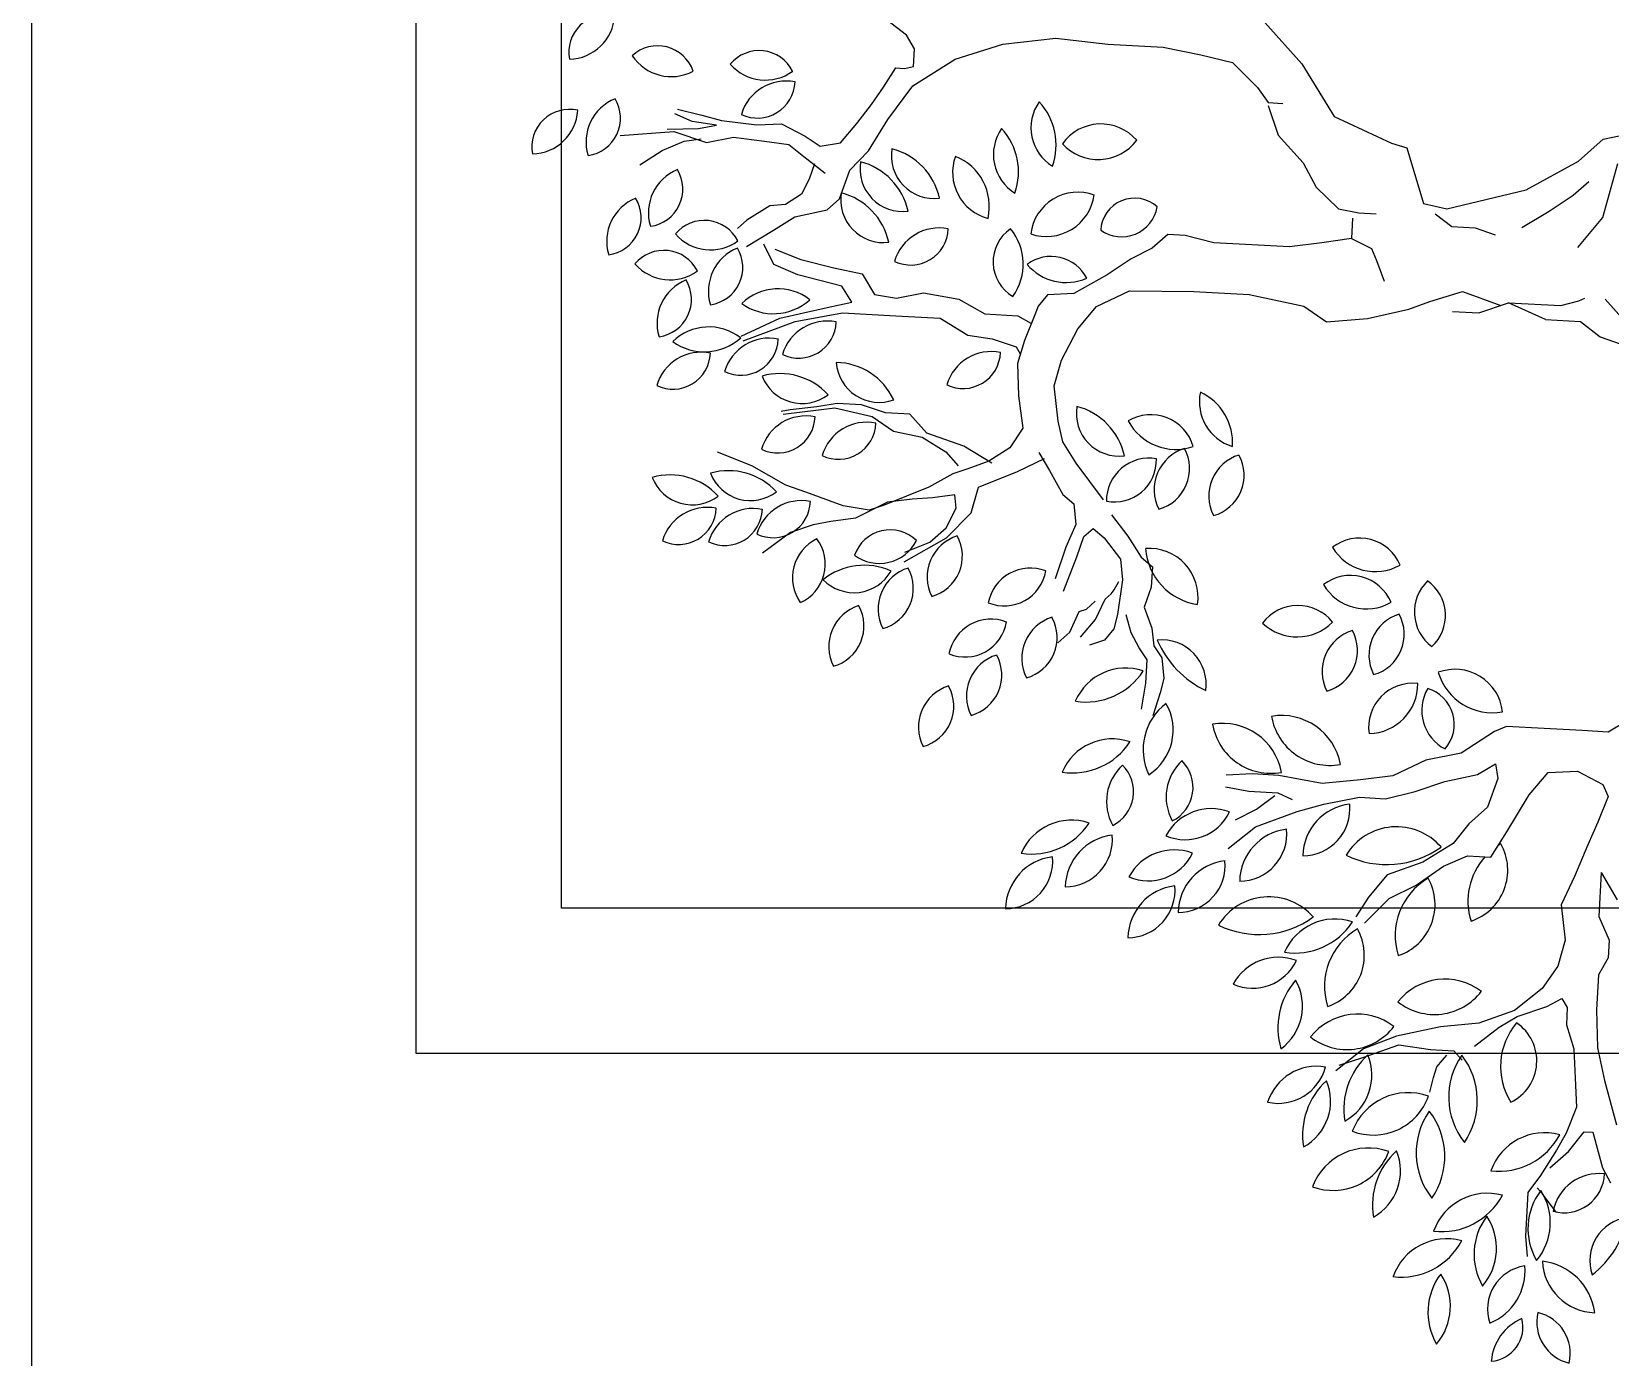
# Model space of a CAD drawing. Header units: millimetres. Extents: x 2919 to 27402, y 1359 to 40342.
# Drawn here: x 14078.5 to 14295.8, y 9720.3 to 9903.7 of the extents above; entities that cross this region are included whole.
import ezdxf

# ---------------------------------------------------------------- set-up
doc = ezdxf.new("R2010")
doc.units = ezdxf.units.MM
doc.layers.add('FF-FURN', color=51, linetype='Continuous')
doc.layers.add('FF-Plants', color=86, linetype='Continuous')

# ---------------------------------------------------------------- blocks, each defined once
blk = doc.blocks.new('YLD.Studio-0176')
at = {"layer": 'FF-Plants', "color": 36, "linetype": 'Continuous'}
for p, q in [((335508.6, -65232.3), (335517.5, -65303.4)), ((335470.8, -65260.6), (335491.3, -65289.2)), ((335491.3, -65289.2), (335505.6, -65317.8)), ((335517.5, -65303.4), (335505.6, -65347.9)), ((335520.5, -65294.5), (335523.4, -65336)), ((335532.3, -65327.1), (335541.2, -65303.4)), ((335547.5, -65306.8), (335541.6, -65339.4)), ((335505.6, -65317.8), (335509.7, -65340.3)), ((335529.3, -65359.7), (335532.3, -65327.1)), ((335505.6, -65347.9), (335514.5, -65383.5)), ((335523.4, -65336), (335529.3, -65359.7)), ((335541.6, -65339.4), (335535.7, -65366.1)), ((335535.7, -65366.1), (335532.7, -65413.5)), ((335077.8, -65431.8), (335093.3, -65385.1)), ((335404.8, -65407.2), (335392.9, -65395.3)), ((335514.5, -65383.5), (335511.6, -65425)), ((335243.8, -65410.9), (335273.5, -65479.1)), ((335249.8, -65407.9), (335276.5, -65458.3)), ((335369.9, -65408.5), (335393.3, -65443.5)), ((335425.5, -65436.8), (335404.8, -65407.2)), ((335532.7, -65413.5), (335535.7, -65446.1)), ((335054.4, -65478.5), (335077.8, -65431.8)), ((335347.6, -65446.5), (335374.3, -65431.6)), ((335428.5, -65457.6), (335425.5, -65436.8)), ((335511.6, -65425), (335508.6, -65457.6)), ((334991.7, -65488), (334962.1, -65452.4)), ((335276.5, -65458.3), (335294.2, -65520.6)), ((335335.8, -65479.1), (335347.6, -65446.5)), ((335368.4, -65446.5), (335356.5, -65482.1)), ((335393.3, -65443.5), (335412.7, -65470.7)), ((335443.3, -65478.3), (335428.5, -65457.6)), ((335508.6, -65457.6), (335493.8, -65478.3)), ((335535.7, -65446.1), (335520.9, -65478.7)), ((335046.6, -65505.8), (335054.4, -65478.5)), ((335149.1, -65469.8), (335161, -65538)), ((335155, -65478.7), (335152.1, -65466.8)), ((335161, -65514.3), (335155, -65478.7)), ((335273.5, -65479.1), (335288.3, -65541.3)), ((335329.8, -65508.7), (335335.8, -65479.1)), ((335412.7, -65470.7), (335424.4, -65513.6)), ((335464.1, -65487.2), (335443.3, -65478.3)), ((335493.8, -65478.3), (335473, -65508)), ((335520.9, -65478.7), (335509, -65499.5)), ((335003.6, -65517.6), (334991.7, -65488)), ((335356.5, -65482.1), (335347.6, -65526.5)), ((335484.9, -65493.1), (335464.1, -65487.2)), ((335509, -65499.5), (335514.9, -65526.2)), ((335009.5, -65541.3), (335003.6, -65517.6)), ((335031, -65556.4), (335046.6, -65505.8)), ((335166.9, -65541), (335161, -65514.3)), ((335294.2, -65520.6), (335303.1, -65553.2)), ((335323.9, -65538.4), (335329.8, -65508.7)), ((335424.4, -65513.6), (335440, -65529.1)), ((335015.5, -65573.9), (335009.5, -65541.3)), ((335161, -65538), (335152.1, -65588.4)), ((335166.9, -65573.6), (335166.9, -65541)), ((335288.3, -65541.3), (335288.3, -65612.5)), ((335303.1, -65553.2), (335323.9, -65538.4)), ((335347.6, -65526.5), (335341.7, -65565)), ((335440, -65529.1), (335479, -65540.8)), ((335479, -65540.8), (335506.2, -65564.2)), ((335514.9, -65526.2), (335541.6, -65546.9)), ((335027.1, -65591.4), (335031, -65556.4)), ((335341.7, -65565), (335315, -65582.8)), ((335506.2, -65564.2), (335549.1, -65587.5)), ((335541.6, -65546.9), (335568.3, -65564.7)), ((335568.3, -65564.7), (335592, -65579.5)), ((335663.2, -65606.2), (335695.8, -65558.8)), ((335027.3, -65594.7), (335015.5, -65573.9)), ((335158, -65606.2), (335166.9, -65573.6)), ((335315, -65582.8), (335312, -65612.5)), ((335592, -65579.5), (335618.7, -65594.4)), ((335034.9, -65610.9), (335027.1, -65591.4)), ((335039.2, -65615.4), (335027.3, -65594.7)), ((335152.1, -65588.4), (335134.2, -65618)), ((335158, -65638.8), (335158, -65606.2)), ((335549.1, -65587.5), (335595.8, -65618.7)), ((335618.7, -65594.4), (335618.7, -65606.2)), ((335618.7, -65606.2), (335621.7, -65618.1)), ((335645.4, -65618.1), (335663.2, -65606.2)), ((335062.2, -65669.3), (335034.9, -65610.9)), ((335045.1, -65648), (335039.2, -65615.4)), ((335134.2, -65618), (335128.3, -65656.6)), ((335288.3, -65612.5), (335288.3, -65671.8)), ((335312, -65612.5), (335320.9, -65648)), ((335595.8, -65618.7), (335634.8, -65673.2)), ((335621.7, -65618.1), (335645.4, -65618.1)), ((334960.9, -65642), (334996, -65696.5)), ((334973.9, -65642.1), (334988.8, -65674.7)), ((335048.1, -65674.7), (335045.1, -65648)), ((335134.2, -65662.5), (335158, -65638.8)), ((335320.9, -65648), (335315, -65695.5)), ((335081.6, -65700.4), (335062.2, -65669.3)), ((335128.3, -65656.6), (335110.5, -65689.2)), ((335119.4, -65712.9), (335134.2, -65662.5)), ((334988.8, -65674.7), (335009.5, -65695.5)), ((335054, -65704.4), (335048.1, -65674.7)), ((335110.5, -65689.2), (335092.7, -65706.9)), ((335288.3, -65671.8), (335267.6, -65710.3)), ((335634.8, -65673.2), (335658.2, -65735.5)), ((334996, -65696.5), (335031, -65727.7)), ((335009.5, -65695.5), (335036.2, -65707.3)), ((335036.2, -65707.3), (335054, -65704.4)), ((335089.4, -65719.9), (335081.6, -65700.4)), ((335098.7, -65751.4), (335119.4, -65712.9)), ((335267.6, -65710.3), (335264.6, -65742.9)), ((335315, -65695.5), (335297.2, -65731)), ((335031, -65727.7), (335066.1, -65735.5)), ((335101.1, -65747.2), (335089.4, -65719.9)), ((335297.2, -65731), (335297.2, -65775.5)), ((335066.1, -65735.5), (335089.4, -65786.1)), ((335120.6, -65774.4), (335101.1, -65747.2)), ((335264.6, -65742.9), (335255.7, -65775.5)), ((335658.2, -65735.5), (335669.8, -65805.6)), ((335147.9, -65790), (335120.6, -65774.4)), ((335255.7, -65775.5), (335246.8, -65781.4)), ((335297.2, -65775.5), (335288.3, -65793.3)), ((335089.4, -65786.1), (335108.9, -65821.1)), ((335190.7, -65782.2), (335147.9, -65790)), ((335233.6, -65778.3), (335190.7, -65782.2)), ((335264.7, -65786.1), (335233.6, -65778.3)), ((335299.8, -65797.8), (335264.7, -65786.1)), ((335311.5, -65801.7), (335299.8, -65797.8)), ((335116.7, -65813.3), (335093.3, -65828.9)), ((335327.1, -65813.3), (335311.5, -65801.7)), ((335330.9, -65848.4), (335327.1, -65813.3)), ((335669.8, -65805.6), (335665.9, -65875.6)), ((335093.3, -65828.9), (335062.2, -65848.4)), ((335132.3, -65844.5), (335159.5, -65836.7)), ((335159.5, -65836.7), (335206.3, -65828.9)), ((335206.3, -65828.9), (335241.3, -65836.7)), ((335241.3, -65836.7), (335284.2, -65856.2)), ((334864.3, -65852.6), (334879.2, -65867.6)), ((334933.6, -65856.2), (334980.4, -65871.7)), ((334992.1, -65856.2), (334949.2, -65844.5)), ((335023.2, -65867.8), (334992.1, -65856.2)), ((335062.2, -65848.4), (335050.5, -65863.9)), ((335105, -65863.9), (335132.3, -65844.5)), ((335284.2, -65856.2), (335315.4, -65879.5)), ((335358.2, -65891.2), (335330.9, -65848.4)), ((334879.2, -65867.6), (334907.3, -65878.8)), ((334907.3, -65878.8), (334911, -65888.1)), ((334980.4, -65871.7), (335007.7, -65879.5)), ((335007.7, -65879.5), (335019.3, -65891.2)), ((335050.5, -65863.9), (335023.2, -65867.8)), ((335058.3, -65902.9), (335105, -65863.9)), ((335315.4, -65879.5), (335338.7, -65922.3)), ((335665.9, -65875.6), (335665.9, -65949.6)), ((334871.3, -65914.6), (334863.5, -65895.1)), ((334873.6, -65882.5), (334897.9, -65901.2)), ((334897.9, -65901.2), (334926, -65912.4)), ((334911, -65888.1), (334922.3, -65899.4)), ((335019.3, -65891.2), (335007.7, -65906.8)), ((335381.6, -65922.3), (335358.2, -65891.2)), ((334886.9, -65926.2), (334871.3, -65914.6)), ((334926, -65912.4), (334933.5, -65919.9)), ((334933.5, -65919.9), (334939.1, -65923.7)), ((334939.1, -65923.7), (334950.3, -65929.3)), ((335007.7, -65906.8), (334980.4, -65930.1)), ((335038.8, -65914.6), (335011.5, -65937.9)), ((335338.7, -65922.3), (335342.6, -66008)), ((335397.2, -65949.6), (335381.6, -65922.3)), ((334883, -65949.6), (334906.4, -65941.8)), ((334906.4, -65930.1), (334886.9, -65926.2)), ((334953.1, -65934), (334906.4, -65930.1)), ((334980.4, -65930.1), (334953.1, -65934)), ((335011.5, -65937.9), (334984.3, -65957.4)), ((334847.9, -65973), (334863.5, -65961.3)), ((334863.5, -65961.3), (334883, -65949.6)), ((334918.1, -65965.2), (334890.8, -65976.9)), ((334945.3, -65973), (334918.1, -65965.2)), ((334984.3, -65957.4), (334972.6, -65973)), ((335416.6, -65969.1), (335397.2, -65949.6)), ((335665.9, -65949.6), (335658.2, -66000.2)), ((334805.1, -65992.4), (334773.9, -65984.6)), ((334781.7, -65969.1), (334816.8, -65973)), ((334816.8, -65973), (334847.9, -65973)), ((334867.4, -65980.7), (334851.8, -65992.4)), ((334890.8, -65976.9), (334867.4, -65980.7)), ((334972.6, -65973), (334945.3, -65973)), ((335416.6, -65992.4), (335416.6, -65969.1)), ((334824.6, -65996.3), (334805.1, -65992.4)), ((334851.8, -65992.4), (334824.6, -65996.3)), ((335342.6, -66008), (335342.6, -66082)), ((335408.8, -66031.4), (335416.6, -65992.4)), ((335658.2, -66000.2), (335650.3, -66043)), ((335408.8, -66082), (335408.8, -66031.4)), ((335650.3, -66043), (335619.2, -66078.1)), ((334684.3, -66086.7), (334680.4, -66117.9)), ((334703.7, -66121.8), (334699.9, -66086.7)), ((335342.6, -66082), (335330.9, -66155.9)), ((335408.8, -66132.6), (335408.8, -66082)), ((335619.2, -66078.1), (335599.7, -66093.6)), ((335706.2, -66083.2), (335654, -66135.4)), ((334602.5, -66094.5), (334633.6, -66129.5)), ((334641.4, -66102.3), (334657, -66129.5)), ((335556.9, -66109.2), (335521.8, -66144.3)), ((335595.8, -66093.6), (335556.9, -66109.2)), ((335599.7, -66093.6), (335599.7, -66113.1)), ((334633.6, -66129.5), (334657, -66184)), ((334657, -66129.5), (334676.5, -66152.9)), ((334680.4, -66117.9), (334680.4, -66156.8)), ((334703.7, -66156.8), (334703.7, -66121.8)), ((335416.6, -66175.4), (335408.8, -66132.6)), ((335330.9, -66155.9), (335311.5, -66187.1)), ((335521.8, -66144.3), (335490.6, -66163.7)), ((335654, -66135.4), (335586, -66182.4)), ((334680.4, -66156.8), (334672.6, -66176.2)), ((334696, -66215.2), (334703.7, -66156.8)), ((335424.4, -66214.3), (335416.6, -66175.4)), ((335490.6, -66163.7), (335463.4, -66194.9)), ((334657, -66184), (334668.7, -66219.1)), ((335311.5, -66187.1), (335319.2, -66241.6)), ((335463.4, -66194.9), (335459.5, -66222.1)), ((335586, -66182.4), (335554.7, -66260.7)), ((334668.7, -66219.1), (334680.4, -66265.8)), ((334703.7, -66265.8), (334696, -66215.2)), ((335424.4, -66214.3), (335412.7, -66241.6)), ((335451.7, -66214.3), (335424.4, -66214.3)), ((335459.5, -66222.1), (335459.5, -66245.5)), ((334345.3, -66289.6), (334314.1, -66254.6)), ((334321.9, -66258.5), (334333.6, -66289.6)), ((335319.2, -66241.6), (335334.8, -66296.1)), ((335397.2, -66249.4), (335369.9, -66261)), ((335412.7, -66241.6), (335397.2, -66249.4)), ((335554.7, -66260.7), (335549.5, -66281.6)), ((334512.8, -66281.8), (334547.8, -66313)), ((334547.9, -66285.3), (334520.7, -66269.7)), ((334680.4, -66265.8), (334680.4, -66300.8)), ((334711.5, -66308.6), (334703.7, -66265.8)), ((335549.5, -66281.6), (335476.3, -66307.7)), ((334333.6, -66289.6), (334353.1, -66336.4)), ((334364.8, -66332.5), (334345.3, -66289.6)), ((334579.1, -66308.6), (334547.9, -66285.3)), ((334680.4, -66300.8), (334692, -66339.8)), ((335334.8, -66296.1), (335346.5, -66323.3)), ((334547.8, -66313), (334567.3, -66348)), ((334598.6, -66355.3), (334579.1, -66308.6)), ((334734.9, -66351.5), (334711.5, -66308.6)), ((335346.5, -66323.3), (335362.1, -66366.2)), ((335463.6, -66324), (335448, -66347.3)), ((335476.3, -66307.7), (335471.1, -66339.1)), ((334353.1, -66336.4), (334349.2, -66379.2)), ((334380.4, -66390.9), (334364.8, -66332.5)), ((334692, -66339.8), (334707.6, -66378.7)), ((335471.1, -66339.1), (335502.4, -66443.6)), ((334567.3, -66348), (334594.6, -66383.1)), ((334625.8, -66394.3), (334598.6, -66355.3)), ((334746.6, -66398.2), (334734.9, -66351.5)), ((335334.8, -66354.5), (335334.8, -66389.5)), ((335362.1, -66366.2), (335346.4, -66418.5)), ((335448, -66347.3), (335448, -66378.5)), ((334292.3, -66381.4), (334312.3, -66385.1)), ((334312.3, -66385.1), (334326.8, -66388.7)), ((334349.2, -66379.2), (334349.2, -66410.3)), ((334594.6, -66383.1), (334610.2, -66414.2)), ((334707.6, -66378.7), (334719.3, -66421.5)), ((335448, -66378.5), (335440.2, -66405.7)), ((334326.8, -66388.7), (334335.9, -66396)), ((334335.9, -66396), (334343.2, -66401.4)), ((334388.1, -66441.5), (334380.4, -66390.9)), ((334653.1, -66413.7), (334625.8, -66394.3)), ((334777.8, -66441), (334746.6, -66398.2)), ((335334.8, -66389.5), (335350.4, -66428.5)), ((334349.2, -66410.3), (334337.5, -66422)), ((334610.2, -66414.2), (334610.2, -66445.4)), ((334676.5, -66437.1), (334653.1, -66413.7)), ((334719.3, -66421.5), (334734.9, -66444.9)), ((335330.9, -66479.1), (335350.4, -66428.5)), ((335350.4, -66428.5), (335350.4, -66498.5)), ((334357, -66437.6), (334384.2, -66468.7)), ((334407.6, -66488.2), (334388.1, -66441.5)), ((334610.2, -66445.4), (334645.2, -66464.8)), ((334715.4, -66448.8), (334676.5, -66437.1)), ((334734.9, -66444.9), (334715.4, -66448.8)), ((334785.5, -66456.6), (334777.8, -66441)), ((335451.9, -66440.8), (335475.3, -66475.8)), ((335502.4, -66443.6), (335544.2, -66511.4)), ((334384.2, -66468.7), (334399.8, -66492.1)), ((334645.2, -66464.8), (334695.9, -66492.1)), ((334785.5, -66507.2), (334785.5, -66456.6)), ((334399.8, -66492.1), (334415.4, -66531)), ((334438.8, -66523.2), (334407.6, -66488.2)), ((334695.9, -66492.1), (334727, -66515.4)), ((335330.9, -66479.1), (335330.9, -66525.8)), ((335475.3, -66475.8), (335498.6, -66506.9)), ((334785.5, -66557.8), (334785.5, -66507.2)), ((335350.4, -66498.5), (335358.2, -66521.9)), ((335498.6, -66506.9), (335518.1, -66526.4)), ((335544.2, -66511.4), (335575.6, -66542.8)), ((334107.7, -66519.3), (334080.4, -66523.2)), ((334166.1, -66519.3), (334107.7, -66519.3)), ((334165.2, -66539), (334173, -66531.3)), ((334189.5, -66534.9), (334166.1, -66519.3)), ((334224.5, -66554.4), (334189.5, -66534.9)), ((334415.4, -66531), (334427.1, -66550.5)), ((334470, -66542.7), (334438.8, -66523.2)), ((334727, -66515.4), (334730.9, -66554.4)), ((335330.9, -66525.8), (335311.5, -66553)), ((335358.2, -66521.9), (335362.1, -66529.7)), ((335429.3, -66516.7), (335471.1, -66548)), ((334141.8, -66558.5), (334165.2, -66539)), ((334200.2, -66546.8), (334223.6, -66570.2)), ((334247.9, -66566.1), (334224.5, -66554.4)), ((334427.1, -66550.5), (334415.4, -66558.3)), ((334505, -66550.5), (334470, -66542.7)), ((334551.8, -66542.7), (334505, -66550.5)), ((334590.7, -66558.3), (334551.8, -66542.7)), ((334730.9, -66554.4), (334715.3, -66589.4)), ((335311.5, -66553), (335303.7, -66580.3)), ((335471.1, -66548), (335544.2, -66563.7)), ((335575.6, -66542.8), (335580.8, -66563.7)), ((334223.6, -66570.2), (334250.9, -66589.7)), ((334283, -66577.7), (334247.9, -66566.1)), ((334321.9, -66573.8), (334283, -66577.7)), ((334360.9, -66569.9), (334321.9, -66573.8)), ((334392.1, -66558.3), (334360.9, -66569.9)), ((334415.4, -66558.3), (334392.1, -66558.3)), ((334633.6, -66573.8), (334590.7, -66558.3)), ((334664.7, -66585.5), (334633.6, -66573.8)), ((334785.5, -66592.8), (334785.5, -66557.8)), ((335362.1, -66556.9), (335330.9, -66588.1)), ((334250.9, -66589.7), (334250.9, -66601.3)), ((334414.5, -66597.4), (334363.8, -66601.3)), ((334461.2, -66597.4), (334414.5, -66597.4)), ((334484.6, -66609.1), (334461.2, -66597.4)), ((334539.1, -66593.5), (334508, -66609.1)), ((334597.6, -66593.5), (334539.1, -66593.5)), ((334597.6, -66593.5), (334562.5, -66616.9)), ((334699.8, -66597.2), (334664.7, -66585.5)), ((334715.3, -66589.4), (334699.8, -66597.2)), ((334816.7, -66639.5), (334785.5, -66592.8)), ((334204.1, -66616.9), (334184.7, -66628.6)), ((334250.9, -66601.3), (334204.1, -66616.9)), ((334321, -66613), (334262.6, -66632.5)), ((334363.8, -66601.3), (334321, -66613)), ((334508, -66609.1), (334484.6, -66609.1))]:
    blk.add_line(p, q, dxfattribs=at)
at = {"layer": 'FF-Plants', "color": 60}
for centre, major_axis, start_param, end_param in [((335489.5, -65165.3), (0, 50.1), 4.542229, 6.524039), ((335539.5, -65111.6), (0, 62.2), 1.652097, 3.130988), ((335618.3, -65207.6), (0, 50.1), 4.542229, 6.524039), ((335668.4, -65153.9), (0, 62.2), 1.652095, 3.130987), ((335500.8, -65249.2), (0, 62.2), -1.129233, 0.349659), ((335528.7, -65181.3), (0, 50.1), 1.7609, 3.74271), ((335369.8, -65284), (0, 62.2), -1.129233, 0.349659), ((335397.7, -65216), (0, 50.1), 1.7609, 3.74271), ((335652.7, -65292.4), (0, 62.2), 0.637674, 2.116565), ((335580.7, -65278.3), (0, 50.1), 3.527808, 5.509617), ((335381.8, -65305.7), (0, 62.2), 0.774626, 2.253518), ((335308.5, -65301.5), (0, 50.1), 3.66476, 5.646569), ((335410.9, -65337.5), (0, 62.2), -1.129233, 0.349659), ((335264.4, -65357.1), (0, 62.2), -1.129233, 0.349659), ((335438.8, -65269.6), (0, 50.1), 1.7609, 3.74271), ((335078.4, -65352), (0, 57.1), 0.42253, 2.278822), ((334972.5, -65328.3), (0, 87.3), 3.940644, 5.043893), ((335224.1, -65318.2), (0, 50.1), 1.178651, 3.16046), ((335163.4, -65359.6), (0, 62.2), 4.571704, 6.050595), ((335292.3, -65289.2), (0, 50.1), 1.7609, 3.74271), ((335424.7, -65357.4), (0, 62.2), 0.774626, 2.253517), ((335351.4, -65353.3), (0, 50.1), 3.66476, 5.646569), ((335017.6, -65337.3), (0, 50.1), 1.17865, 3.16046), ((334957, -65378.7), (0, 62.2), 4.571704, 6.050595), ((335298.8, -65356.1), (0, 72.6), 1.005105, 2.358122), ((335190.5, -65368.1), (0, 69.3), 4.108289, 5.538123), ((335310.8, -65423.2), (0, 62.2), -1.129233, 0.349659), ((335338.7, -65355.3), (0, 50.1), 1.760901, 3.742711), ((335655, -65418.1), (0, 62.2), 0.774626, 2.253517), ((335581.7, -65413.9), (0, 50.1), 3.66476, 5.646569), ((335019.6, -65398.9), (0, 50.1), 1.17865, 3.16046), ((334958.9, -65440.2), (0, 62.2), 4.571702, 6.050593), ((335088.3, -65429.4), (0, 57.1), 0.422529, 2.278822), ((334982.4, -65405.7), (0, 87.3), 3.940643, 5.043892), ((335247.7, -65407.7), (0, 50.1), 1.17865, 3.16046), ((335187.1, -65449.1), (0, 62.2), 4.571702, 6.050593), ((335591.7, -65411.2), (0, 50.1), 1.17865, 3.16046), ((335531, -65452.6), (0, 62.2), 4.571702, 6.050593), ((335354.6, -65445.4), (0, 72.6), 1.005105, 2.358122), ((335246.4, -65457.4), (0, 69.3), 4.108289, 5.538123), ((335221.5, -65491), (0, 57.1), 0.422529, 2.278821), ((335115.6, -65467.3), (0, 87.3), 3.940644, 5.043893), ((335033.5, -65462.4), (0, 50.1), 1.17865, 3.16046), ((334972.9, -65503.8), (0, 62.2), 4.571702, 6.050594), ((335146.8, -65462.4), (0, 50.1), 1.178651, 3.16046), ((335086.1, -65503.8), (0, 62.2), 4.571704, 6.050595), ((335274.7, -65483.6), (0, 50.1), 1.17865, 3.16046), ((335214.1, -65525), (0, 62.2), 4.571702, 6.050594), ((334934.7, -65551.4), (0, 57.4), -1.070971, 0.669103), ((334949, -65481), (0, 56), 2.041733, 3.839588), ((334845.4, -65604.7), (0, 57.4), -1.213991, 0.526084), ((334973.1, -65573.9), (0, 57.1), 0.823728, 2.680021), ((334866.3, -65593.5), (0, 87.3), 4.341843, 5.445093), ((335142.8, -65543.9), (0, 50.1), 1.17865, 3.16046), ((335082.2, -65585.3), (0, 62.2), 4.571704, 6.050595), ((335228.6, -65593.5), (0, 57.1), 0.121172, 1.977464), ((335134.5, -65539.4), (0, 87.3), 3.639286, 4.742535), ((335441.9, -65587.8), (0, 57.1), -0.106745, 1.749548), ((335362.5, -65513.8), (0, 87.3), 3.411369, 4.514619), ((334869.6, -65537), (0, 56), 1.898713, 3.696567), ((335484.8, -65611.2), (0, 57.1), -0.106745, 1.749548), ((335405.4, -65537.2), (0, 87.3), 3.41137, 4.51462), ((335012.5, -65605.8), (0, 55.6), 0.988191, 2.728313), ((334952.2, -65623.6), (0, 50.4), 3.994841, 6.004848), ((334899.2, -65667.7), (0, 57.4), -1.21399, 0.526085), ((335407, -65626.1), (0, 50.1), 1.17865, 3.16046), ((335346.4, -65667.5), (0, 62.2), 4.571702, 6.050594), ((335504.3, -65652.1), (0, 57.1), -0.106745, 1.749548), ((335424.9, -65578.2), (0, 87.3), 3.41137, 4.51462), ((334923.4, -65600.1), (0, 56), 1.898712, 3.696566), ((334744.9, -65730.3), (0, 57.4), -1.213991, 0.526083), ((334945.5, -65730.8), (0, 57.4), -1.21399, 0.526085), ((334769.1, -65662.6), (0, 56), 1.898713, 3.696568), ((334969.8, -65663.1), (0, 56), 1.898712, 3.696566), ((335246.2, -65704.8), (0, 50.1), 1.178651, 3.16046), ((335185.5, -65746.2), (0, 62.2), 4.571702, 6.050594), ((335487.1, -65741.4), (0, 63.6), -0.286404, 1.366711), ((334894.4, -65726.9), (0, 56), 1.233243, 3.031098), ((334833.5, -65765.1), (0, 57.4), 4.403727, 6.143801), ((334789.7, -65792), (0, 57.4), -1.21399, 0.526085), ((334814, -65724.3), (0, 56), 1.898713, 3.696567), ((335370.1, -65791.6), (0, 53.3), -0.919504, 1.097437), ((334965.4, -65775.5), (0, 56), 1.233244, 3.031098), ((334904.6, -65813.7), (0, 57.4), 4.403727, 6.143801), ((335362.4, -65705.2), (0, 73.7), 2.571757, 3.889361), ((335413.8, -65833.7), (0, 68.8), 0.761418, 2.03397), ((335325.4, -65818.3), (0, 53.4), 3.66844, 5.410135), ((335469.3, -65804), (0, 64.5), 1.295594, 3.056093), ((335403.1, -65849.8), (0, 63.4), 4.417047, 6.217825), ((334508.6, -65873.2), (0, 70.9), -1.39958, 0.035504), ((334569.1, -65798.6), (0, 63.2), 1.628991, 3.290118), ((334844, -65863), (0, 57.4), -1.21399, 0.526085), ((334868.2, -65795.3), (0, 56), 1.898712, 3.696566), ((334672.1, -65828.1), (0, 91.6), 1.472196, 2.61824), ((334555.9, -65887.8), (0, 73.1), 4.439651, 5.933969), ((335174.6, -65917.4), (0, 57.1), -0.106745, 1.749548), ((335095.1, -65843.4), (0, 87.3), 3.41137, 4.51462), ((334542, -65951.2), (0, 70.9), -1.399581, 0.035504), ((334602.6, -65876.6), (0, 63.2), 1.628991, 3.290118), ((334783.3, -65876.6), (0, 91.6), 1.472195, 2.618238), ((334667.1, -65936.3), (0, 73.1), 4.439649, 5.933968), ((334878.8, -65889.2), (0, 91.6), 1.472195, 2.618238), ((334762.6, -65948.8), (0, 73.1), 4.439649, 5.933968), ((335458.6, -65905), (0, 48.6), 1.01872, 3.01554), ((335417.3, -65924.8), (0, 45.3), 4.03352, 6.283927), ((334659.8, -65995.2), (0, 66.2), -0.769464, 0.557492), ((335112, -65914.7), (0, 56), 1.430524, 3.228378), ((335059.8, -65964.2), (0, 57.4), 4.601005, 6.34108), ((334668.4, -65914.2), (0, 50.2), 2.08822, 3.982993), ((335202.6, -65991.7), (0, 72.1), 0.545473, 1.954201), ((335116.1, -65963), (0, 59.1), 3.481207, 5.301651), ((334478.9, -66038.4), (0, 70.9), -1.399579, 0.035505), ((334618.9, -65986.8), (0, 65.5), 1.220627, 2.746571), ((334528.1, -66026.6), (0, 68.8), 4.408012, 5.842369), ((334732.4, -66051.3), (0, 77.4), -0.866269, 0.503859), ((335006.2, -66043), (0, 80.9), 0.122842, 1.483437), ((334931.5, -65970.9), (0, 65.4), 3.052549, 4.836914), ((334539.4, -65963.8), (0, 63.2), 1.628991, 3.290118), ((334752.5, -65941.9), (0, 70.9), 2.197788, 3.722987), ((334816.6, -65994.3), (0, 59.1), 3.051635, 4.872079), ((334934.1, -66103.9), (0, 132.8), 0.461392, 1.179138), ((335078.6, -66027.1), (0, 57.4), -1.21399, 0.526084), ((335102.9, -65959.5), (0, 56), 1.898712, 3.696567), ((334670.2, -66074.3), (0, 66.2), -0.769464, 0.557492), ((334676.5, -66033.3), (0, 65.5), 1.220626, 2.74657), ((334585.7, -66073), (0, 68.8), 4.408013, 5.84237), ((334678.8, -65993.2), (0, 50.2), 2.088218, 3.982991), ((335199.4, -66086.1), (0, 62.6), -0.150559, 1.326063), ((335139.3, -65996), (0, 75), 3.132841, 4.325848), ((334516, -66103.4), (0, 70.9), -1.39958, 0.035505), ((334576.6, -66028.8), (0, 63.2), 1.628991, 3.290118), ((335074, -66100.3), (0, 57.4), -1.213991, 0.526084), ((335098.2, -66032.7), (0, 56), 1.898713, 3.696567), ((334784.6, -66141.7), (0, 78.9), 0.226077, 1.805901), ((334689.2, -66082.5), (0, 79.8), 3.378222, 4.936941), ((334613.3, -66135.4), (0, 123.4), 1.16911, 2.252118), ((334462.3, -66156.7), (0, 78.9), 3.914942, 5.789471), ((334483.4, -66133.5), (0, 65.5), 1.220625, 2.74657), ((334392.5, -66173.3), (0, 68.8), 4.408013, 5.84237), ((334562.5, -66183.2), (0, 70.9), -1.39958, 0.035504), ((334623, -66108.6), (0, 63.2), 1.628991, 3.290118), ((334799.5, -66219.6), (0, 78.9), 0.226076, 1.8059), ((334704, -66160.5), (0, 79.8), 3.378221, 4.93694), ((334331.9, -66176.4), (0, 65.5), 1.408079, 2.934023), ((334250, -66232.4), (0, 68.8), 4.595464, 6.029821), ((334372.2, -66272.2), (0, 98.3), -0.652977, 0.339739), ((334559.5, -66186.3), (0, 91.6), 1.472197, 2.61824), ((334443.3, -66246), (0, 73.1), 4.439651, 5.933969), ((334393.8, -66135.2), (0, 70.2), 2.254748, 3.7152), ((334600.6, -66265.5), (0, 70.9), -1.39958, 0.035505), ((334661.2, -66190.9), (0, 63.2), 1.628991, 3.290118), ((334231.3, -66312.9), (0, 98.3), -0.777237, 0.215479), ((334269.7, -66179.6), (0, 70.2), 2.130487, 3.590939), ((334422, -66263.5), (0, 78.9), 0.960592, 2.540416), ((334311.5, -66283.6), (0, 79.8), 4.112738, 5.671456), ((334233.2, -66255.3), (0, 78.9), 1.266702, 2.846526), ((334133.9, -66307.7), (0, 79.8), 4.418847, 5.977566), ((334430.8, -66321.2), (0, 88.3), -0.99165, 0.364693), ((334466.2, -66211.9), (0, 72.1), 1.951174, 3.705056), ((334715.9, -66300.5), (0, 123.4), 1.16911, 2.252118), ((334565, -66321.8), (0, 78.9), 3.914942, 5.789471), ((334309.9, -66304.4), (0, 78.9), 1.266702, 2.846526), ((334210.6, -66356.8), (0, 79.8), 4.418847, 5.977566), ((334268.7, -66365.9), (0, 98.3), -0.777237, 0.215479), ((334307.1, -66232.7), (0, 70.2), 2.130488, 3.59094), ((334777.4, -66332), (0, 59.1), 4.657244, 6.477688), ((334832.2, -66269), (0, 66.4), 1.646641, 3.205104), ((334142.9, -66411.1), (0, 98.3), -0.777237, 0.21548), ((334181.3, -66277.8), (0, 70.2), 2.130488, 3.59094), ((334503.6, -66411.7), (0, 88.3), -0.991649, 0.364694), ((334134.9, -66351.7), (0, 91.2), 1.503926, 2.711861), ((334022.1, -66418.9), (0, 76.4), 4.505174, 5.993794), ((334475.1, -66377.4), (0, 78.9), 0.960591, 2.540415), ((334364.6, -66397.5), (0, 79.8), 4.112737, 5.671456), ((334539.1, -66302.5), (0, 72.1), 1.951174, 3.705055), ((334803.9, -66400.3), (0, 57.9), -0.476815, 1.147964), ((334215.9, -66464.9), (0, 97.6), -0.554329, 0.723289), ((334781.7, -66336.6), (0, 50.3), 2.487033, 4.467301), ((334878.2, -66432.9), (0, 75.6), 0.345168, 1.80326), ((334794.3, -66387.4), (0, 63.8), 3.304891, 5.12672), ((334202.5, -66306.8), (0, 99.2), 2.599139, 3.853005), ((334003.7, -66479.5), (0, 84.8), -0.589771, 0.579758), ((334004.3, -66346.3), (0, 78.1), 2.494169, 3.779003), ((334198.5, -66402.5), (0, 91.2), 1.503924, 2.711859), ((334085.7, -66469.7), (0, 76.4), 4.505175, 5.993795), ((334292.6, -66504.2), (0, 97.6), -0.554329, 0.723289), ((334279.2, -66346.1), (0, 99.2), 2.599139, 3.853005), ((334554.8, -66506.2), (0, 88.3), -0.677235, 0.364693), ((334590.3, -66396.9), (0, 72.1), 1.951174, 3.705056), ((334084.2, -66536.7), (0, 84.8), -0.589772, 0.579758), ((334010.5, -66532.4), (0, 58.6), -1.364641, 0.377514), ((334084.9, -66403.5), (0, 78.1), 2.494169, 3.779003), ((334283.3, -66474.6), (0, 91.2), 1.503924, 2.711859), ((334170.5, -66541.7), (0, 76.4), 4.505175, 5.993795), ((334336.7, -66563.3), (0, 89.8), -0.651532, 0.614412), ((333983.7, -66476.8), (0, 45.8), 1.704044, 3.44566), ((333936.8, -66550.4), (0, 67.6), -1.111335, -0.022147), ((334056.9, -66446.3), (0, 75), 2.007487, 3.28857), ((334338.6, -66460.3), (0, 61.3), 2.075236, 4.170831), ((334122.4, -66606.7), (0, 84.8), -0.589772, 0.579758), ((333997, -66596.9), (0, 56.4), -0.172169, 1.39298), ((333951.3, -66531.4), (0, 56.3), 2.968271, 4.535727), ((334082.6, -66615.3), (0, 72), 0.100576, 1.598022), ((333995.2, -66538.4), (0, 80.4), 3.335496, 4.646286), ((334123, -66473.4), (0, 78.1), 2.494169, 3.779003), ((334195.4, -66566), (0, 54), 1.353289, 3.156196), ((334134.6, -66615.6), (0, 61.8), 4.641138, 6.151533), ((334082.6, -66665.3), (0, 58.6), -1.364642, 0.377513), ((334153.5, -66533.4), (0, 120.6), 2.267236, 3.028821)]:
    blk.add_ellipse(centre, major_axis=major_axis, ratio=1, start_param=start_param, end_param=end_param, dxfattribs=at)
at = {"layer": 'FF-Plants', "color": 64}
for centre, major_axis, start_param, end_param in [((335436.7, -65657.3), (0, 72.2), 2.977207, 4.386285), ((335513.6, -65791.3), (0, 60.4), -0.556911, 1.073518), ((335484.6, -65681.3), (0, 84.6), 2.853771, 3.946023), ((335552.1, -65839.4), (0, 60.4), -0.55691, 1.073518), ((335523.1, -65729.4), (0, 84.6), 2.853771, 3.946023), ((335575.7, -65867.4), (0, 64.5), 0.791991, 2.55249), ((335495.7, -65875.5), (0, 63.4), 3.913445, 5.714222), ((334955.8, -66167.3), (0, 66.4), 0.861538, 2.42), ((334872.5, -66173.2), (0, 59.1), 3.87214, 5.692584), ((334848.4, -66264.3), (0, 57.4), -1.213991, 0.526084), ((334872.6, -66196.6), (0, 56), 1.898713, 3.696567), ((334998.2, -66257.6), (0, 66.4), 0.589374, 2.147837), ((334916.4, -66240.8), (0, 59.1), 3.599976, 5.420421), ((335048.6, -66266.9), (0, 66.4), 0.589375, 2.147837), ((334966.8, -66250.2), (0, 59.1), 3.599976, 5.420421), ((334873.7, -66325.4), (0, 57.4), -1.213991, 0.526084), ((334897.9, -66257.7), (0, 56), 1.898713, 3.696567), ((334934.6, -66382.8), (0, 57.4), -0.75057, 0.989505), ((334926, -66311.4), (0, 56), 2.362133, 4.159988)]:
    blk.add_ellipse(centre, major_axis=major_axis, ratio=1, start_param=start_param, end_param=end_param, dxfattribs=at)
at = {"layer": 'FF-Plants', "color": 36, "linetype": 'Continuous'}
blk.add_ellipse((334554.8, -66506.2), major_axis=(0, 88.3), ratio=1, start_param=-0.991318, end_param=-0.943286, dxfattribs=at)
blk = doc.blocks.new('shdhj')
at = {"color": 6}
blk.add_lwpolyline([(81225.5, -80145.45), (81503.39, -80145.45), (81503.39, -80399.76), (81225.5, -80399.76)], close=True, dxfattribs=at)
at = {"layer": 'FF-FURN'}
blk.add_lwpolyline([(81205.5, -80125.45), (81523.39, -80125.45), (81523.39, -80419.76), (81205.5, -80419.76)], close=True, dxfattribs=at)
at = {"layer": 'FF-Plants', "xscale": 0.1031233812447799, "yscale": 0.1031233812447799, "zscale": 0.1031233812447799, "rotation": 86.86003727703608}
blk.add_blockref('YLD.Studio-0176', (72621.55, -114471.73), dxfattribs=at)
blk = doc.blocks.new('sfghdj')
at = {"color": 255}
blk.add_line((98050.97, -80053.17), (98050.97, -80462.74), dxfattribs=at)

msp = doc.modelspace()

# ---------------------------------------------------------------- block references
at = {"color": 6}
msp.add_blockref('shdhj', (-67074.07, 90182.82), dxfattribs=at)

# ---------------------------------------------------------------- next in the draw order: block references
msp.add_blockref('sfghdj', (-83972.5, 90182.82), dxfattribs=at)

doc.saveas('drawing.dxf')
